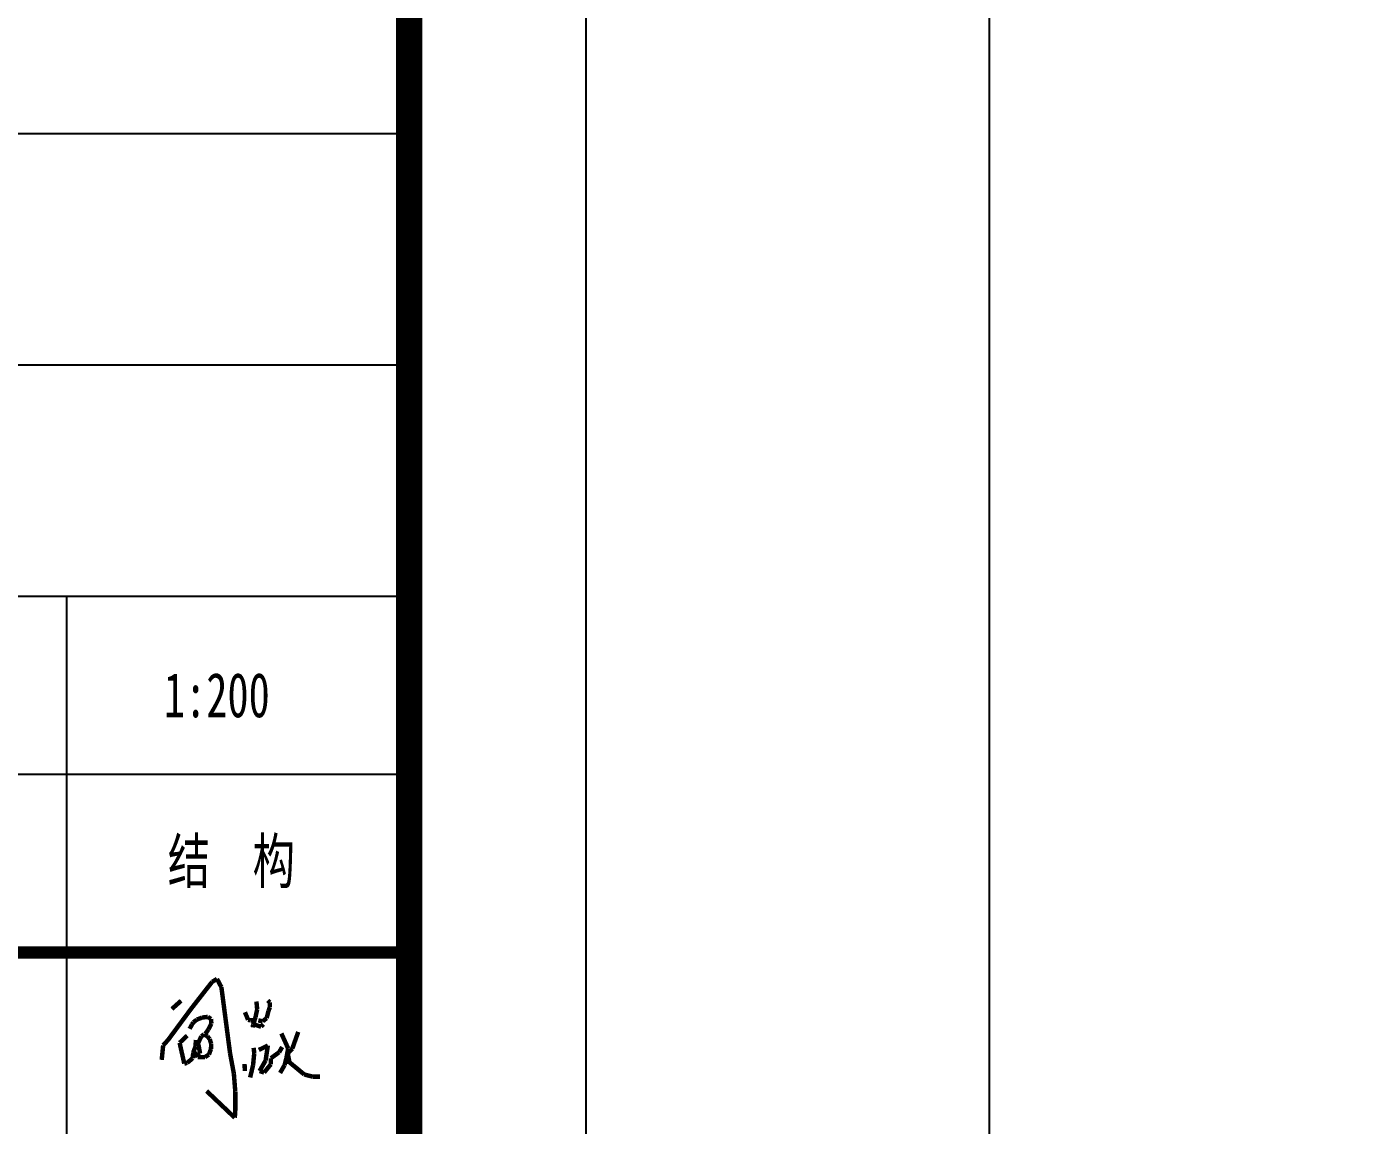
# Model space of a CAD drawing. Extents: x 180850 to 1400258, y 48356 to 327067.
# Drawn here: x 911457 to 922203, y 154229 to 163027 of the extents above; entities that cross this region are included whole.
import ezdxf
from ezdxf.enums import TextEntityAlignment as Align

# ---------------------------------------------------------------- set-up
doc = ezdxf.new("R2010")
doc.units = 0
doc.header["$LTSCALE"] = 1000
doc.layers.add('PUB_TITLE', color=4, linetype='Continuous')
doc.layers.add('填充', color=251, linetype='Continuous')
doc.styles.add('_gyy_title_ST', font='', dxfattribs={"width": 0.8})
doc.styles.get('_gyy_title_ST').set_extended_font_data('SimSun')

# ---------------------------------------------------------------- blocks, each defined once
blk = doc.blocks.new('asdf')
at = {"color": 2, "lineweight": 25, "const_width": 25}
for points in [[(2531310.5, 1895198.5), (2531427.7, 1895348.4)], [(2531427.7, 1895348.4), (2531455, 1895364.7)], [(2531455, 1895364.7), (2531479.6, 1895318.4)], [(2531479.6, 1895318.4), (2531528.6, 1894945.1)], [(2531179.6, 1895021.4), (2531310.5, 1895198.5)], [(2531201.4, 1895195.8), (2531253.2, 1895242.1)], [(2531680.7, 1895194.2), (2531671.4, 1895149.5)], [(2531676.6, 1895237.9), (2531680.7, 1895194.2)], [(2531740, 1895244.1), (2531751.5, 1895232.7)], [(2531751.5, 1895204.6), (2531744.2, 1895183.8)], [(2531751.5, 1895232.7), (2531751.5, 1895204.6)], [(2531314, 1895108.9), (2531322.2, 1895120.7)], [(2531322.2, 1895120.7), (2531341.1, 1895136)], [(2531341.1, 1895136), (2531371.7, 1895147.7)], [(2531371.7, 1895147.7), (2531403.5, 1895151.3)], [(2531403.5, 1895151.3), (2531421.1, 1895139.5)], [(2531423.5, 1895113.6), (2531407, 1895081.9)], [(2531421.1, 1895139.5), (2531423.5, 1895113.6)], [(2531612.1, 1895177.6), (2531629.7, 1895134.9)], [(2531629.7, 1895134.9), (2531645.4, 1895131.8)], [(2531645.4, 1895131.8), (2531658.9, 1895132.9)], [(2531671.4, 1895149.5), (2531657.8, 1895105.8)], [(2531712, 1895126.6), (2531687, 1895131.8)], [(2531733.8, 1895144.3), (2531712, 1895126.6)], [(2531744.2, 1895183.8), (2531733.8, 1895144.3)], [(2531287.7, 1895046.3), (2531244.7, 1895005.6)], [(2531301.1, 1895084.2), (2531314, 1895108.9)], [(2531344.6, 1894996), (2531367, 1895041.9)], [(2531367, 1895041.9), (2531382.3, 1895053.6)], [(2531382.3, 1895053.6), (2531401.1, 1895041.9)], [(2531407, 1895081.9), (2531389.4, 1895056)], [(2531401.1, 1895041.9), (2531414.1, 1895026.6)], [(2531657.8, 1895105.8), (2531655.8, 1895092.3)], [(2531670.7, 1895106.5), (2531702.8, 1895096.4)], [(2531702.8, 1895096.4), (2531715.7, 1895110.2)], [(2531816.8, 1895058.3), (2531854.9, 1894973.9)], [(2531911.6, 1895067.1), (2531878.3, 1894973.5)], [(2531144.1, 1894909.7), (2531152.3, 1894991.5)], [(2531152.3, 1894991.5), (2531179.6, 1895021.4)], [(2531244.7, 1895005.6), (2531261.4, 1894931.6)], [(2531321.1, 1894951.3), (2531334, 1894984.3)], [(2531334, 1894984.3), (2531336.4, 1895021.9)], [(2531359.9, 1894945.4), (2531350.5, 1894996)], [(2531421.1, 1894971.3), (2531409.4, 1894939.6)], [(2531414.1, 1895026.6), (2531422.3, 1894999.5)], [(2531422.3, 1894999.5), (2531421.1, 1894971.3)], [(2531661, 1894977.6), (2531664.3, 1894947.9)], [(2531690, 1894965.4), (2531740.8, 1894990.7)], [(2531740.8, 1894990.7), (2531728.1, 1894906.3)], [(2531804.2, 1894952.7), (2531821.1, 1894982.3)], [(2531854.9, 1894973.9), (2531845, 1894919.5)], [(2531878.3, 1894973.5), (2531855.4, 1894948.6)], [(2531261.4, 1894931.6), (2531271, 1894888.6)], [(2531271, 1894888.6), (2531287.7, 1894893.3)], [(2531287.7, 1894893.3), (2531318.8, 1894919.6)], [(2531318.8, 1894919.6), (2531321.1, 1894951.3)], [(2531337.6, 1894938.4), (2531325.8, 1894956)], [(2531345.8, 1894925.4), (2531337.6, 1894938.4)], [(2531338.7, 1894936), (2531359.9, 1894945.4)], [(2531387, 1894925.4), (2531345.8, 1894925.4)], [(2531409.4, 1894939.6), (2531387, 1894925.4)], [(2531528.6, 1894945.1), (2531549.6, 1894832.7)], [(2531609.8, 1894886.8), (2531611.5, 1894847.2)], [(2531664.3, 1894947.9), (2531657.7, 1894880.2)], [(2531728.1, 1894906.3), (2531694.3, 1894847.2)], [(2531719.6, 1894838.7), (2531757.7, 1894885.2)], [(2531757.7, 1894919), (2531804.2, 1894952.7)], [(2531757.7, 1894885.2), (2531757.7, 1894919)], [(2531845, 1894919.5), (2531834.6, 1894880)], [(2531855.4, 1894948.6), (2531853.3, 1894942.3)], [(2531853.3, 1894942.3), (2531863.7, 1894888.3)], [(2531861.6, 1894896.6), (2531907.4, 1894859.2)], [(2531549.6, 1894832.7), (2531557.7, 1894732.1)], [(2531657.7, 1894880.2), (2531641.2, 1894810.9)], [(2531694.3, 1894847.2), (2531719.6, 1894838.7)], [(2531834.6, 1894880), (2531809.6, 1894836.3)], [(2531907.4, 1894859.2), (2531944.9, 1894828)], [(2531944.9, 1894828), (2531992.7, 1894815.5)], [(2531992.7, 1894815.5), (2532034.3, 1894815.5)], [(2531555, 1894584.6), (2531396.6, 1894734.8)], [(2531557.7, 1894732.1), (2531557.7, 1894626.2)], [(2531557.7, 1894626.2), (2531555, 1894584.6)]]:
    blk.add_lwpolyline(points, dxfattribs=at)

msp = doc.modelspace()

# ---------------------------------------------------------------- linework, layer by layer
at = {"layer": 'PUB_TITLE'}
for p, q in [((914625.1, 162169.67), (904647.63, 162169.67)), ((914625.1, 160316.71), (904647.63, 160316.71)), ((914625.1, 158463.75), (904647.63, 158463.75)), ((911774.4, 158463.75), (911774.4, 145635.56)), ((914625.1, 157038.4), (904647.63, 157038.4))]:
    msp.add_line(p, q, dxfattribs=at)
for points in [[(797005.45, 220381.89), (915934.63, 220381.89), (915934.63, 136381.97), (797005.45, 136381.97)], [(919169.3, 220381.89), (1038098.48, 220381.89), (1038098.48, 136381.97), (919169.3, 136381.97)]]:
    msp.add_lwpolyline(points, close=True, dxfattribs=at)
at = {"layer": 'PUB_TITLE', "const_width": 212.12}
for points in [[(800540.8, 137796.11), (800540.8, 218967.75), (914520.49, 218967.75), (914520.49, 137796.11)], [(904621.51, 218967.75), (914520.49, 218967.75), (914520.49, 137796.11), (904621.51, 137796.11)]]:
    msp.add_lwpolyline(points, close=True, dxfattribs=at)
at = {"layer": 'PUB_TITLE', "const_width": 99.77}
msp.add_lwpolyline([(904647.63, 155613.04), (914625.1, 155613.04)], dxfattribs=at)

# ---------------------------------------------------------------- block references
at = {"layer": '填充', "xscale": 1.4253541302, "yscale": 1.4253541302, "zscale": 1.4253541302}
msp.add_blockref('asdf', (-2695239.16, -2546165.27), dxfattribs=at)

# ---------------------------------------------------------------- texts
at = {"layer": 'PUB_TITLE', "color": 7, "style": '_gyy_title_ST', "width": 0.7}
for s, p in [('1:200', (912979.37, 157496.83)), ('结  构', (913095.92, 156166.59))]:
    msp.add_text(s, height=356.338, dxfattribs=at).set_placement(p, align=Align.CENTER)

doc.saveas('drawing.dxf')
